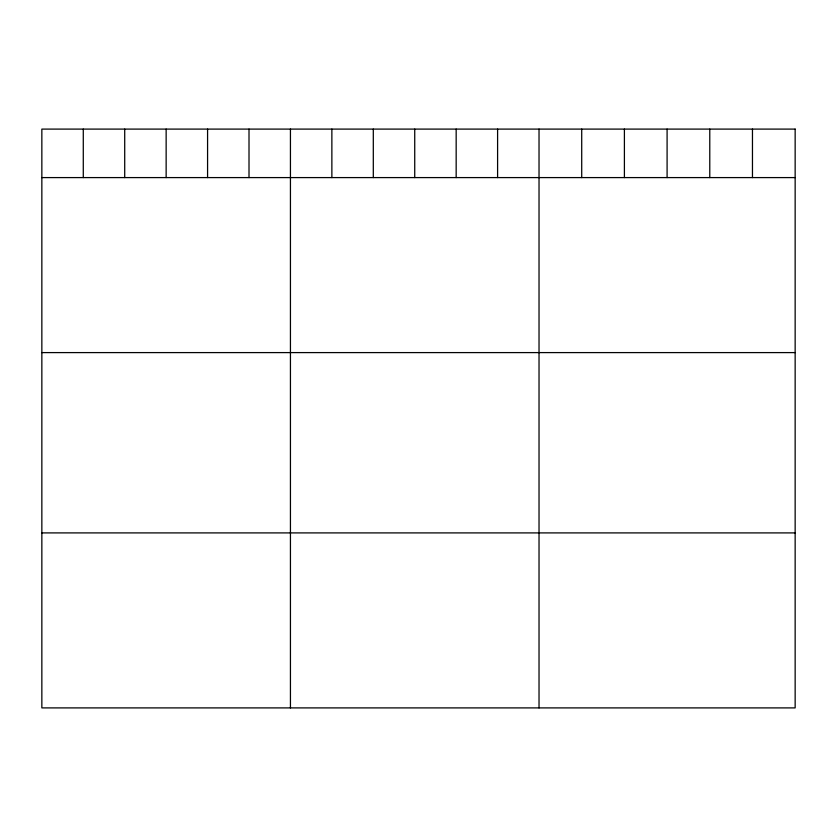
<?xml version="1.0" encoding="UTF-8"?>
<svg xmlns="http://www.w3.org/2000/svg" width="837" height="837" viewBox="0 0 837 837"><rect width="100%" height="100%" fill="white"/><g stroke="black" fill="none" stroke-linecap="round" stroke-linejoin="round"><path stroke-width="1.26" d="M41.85 177.59L795.15 177.59M41.85 352.597L795.15 352.597M41.85 532.907L795.15 532.907M752.463 129.097L752.463 177.59M709.776 129.097L709.776 177.59M667.089 129.097L667.089 177.59M624.402 129.097L624.402 177.59M581.715 129.097L581.715 177.59M539.028 129.097L539.028 707.903M497.596 129.097L497.596 177.59M456.165 129.097L456.165 177.59M414.733 129.097L414.733 177.59M373.302 129.097L373.302 177.59M331.87 129.097L331.87 177.59M290.439 129.097L290.439 707.903M249.007 129.097L249.007 177.59M207.576 129.097L207.576 177.59M166.144 129.097L166.144 177.59M124.713 129.097L124.713 177.59M83.281 129.097L83.281 177.59M795.15 129.097L41.85 129.097L41.85 707.903L795.15 707.903L795.15 129.097"/></g></svg>
